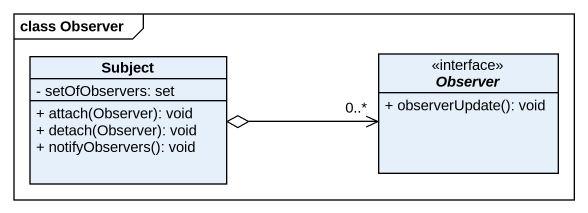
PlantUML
@startuml
mainframe class Observer
hide circle
hide empty members
skinparam classAttributeIconSize 0
class Subject {
  - setOfObservers: set
  + attach(Observer): void
  + detach(Observer): void
  + notifyObservers(): void
}
interface Observer {
  + observerUpdate(): void
}
Observer "0..*" <-left-o Subject
@enduml
